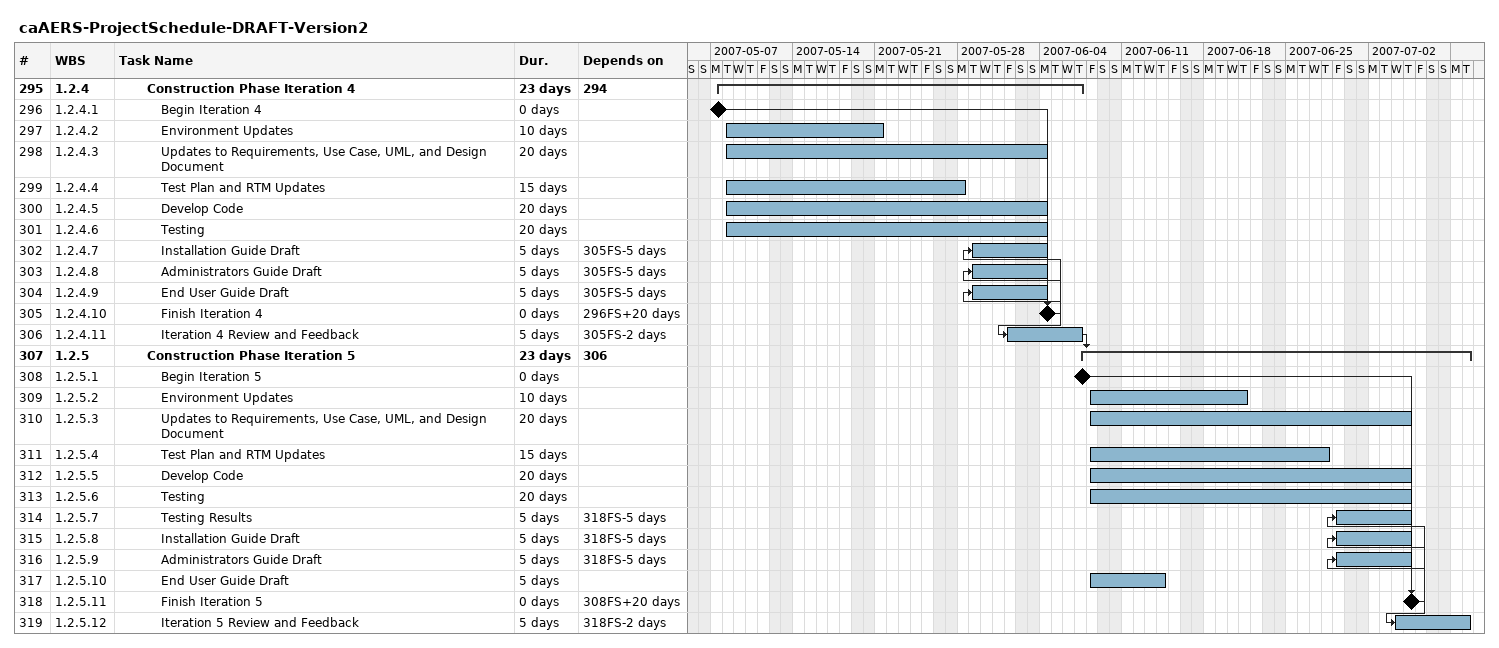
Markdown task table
caAERS-ProjectSchedule-DRAFT-Version2

| ID | WBS | Task | Duration | Start | Finish | Predecessors |
|---|---|---|---|---|---|---|
| 295 | 1.2.4 | **Construction Phase Iteration 4** | 23d | 2007-05-07 | 2007-06-07 | 294 |
| 296 | 1.2.4.1 | Begin Iteration 4 | 0d | 2007-05-07 | 2007-05-07 |  |
| 297 | 1.2.4.2 | Environment Updates | 10d | 2007-05-08 | 2007-05-21 |  |
| 298 | 1.2.4.3 | Updates to Requirements, Use Case, UML, and Design Document | 20d | 2007-05-08 | 2007-06-04 |  |
| 299 | 1.2.4.4 | Test Plan and RTM Updates | 15d | 2007-05-08 | 2007-05-28 |  |
| 300 | 1.2.4.5 | Develop Code | 20d | 2007-05-08 | 2007-06-04 |  |
| 301 | 1.2.4.6 | Testing | 20d | 2007-05-08 | 2007-06-04 |  |
| 302 | 1.2.4.7 | Installation Guide Draft | 5d | 2007-05-29 | 2007-06-04 | 305FS-5d |
| 303 | 1.2.4.8 | Administrators Guide Draft | 5d | 2007-05-29 | 2007-06-04 | 305FS-5d |
| 304 | 1.2.4.9 | End User Guide Draft | 5d | 2007-05-29 | 2007-06-04 | 305FS-5d |
| 305 | 1.2.4.10 | Finish Iteration 4 | 0d | 2007-06-04 | 2007-06-04 | 296FS+20d |
| 306 | 1.2.4.11 | Iteration 4 Review and Feedback | 5d | 2007-06-01 | 2007-06-07 | 305FS-2d |
| 307 | 1.2.5 | **Construction Phase Iteration 5** | 23d | 2007-06-07 | 2007-07-10 | 306 |
| 308 | 1.2.5.1 | Begin Iteration 5 | 0d | 2007-06-07 | 2007-06-07 |  |
| 309 | 1.2.5.2 | Environment Updates | 10d | 2007-06-08 | 2007-06-21 |  |
| 310 | 1.2.5.3 | Updates to Requirements, Use Case, UML, and Design Document | 20d | 2007-06-08 | 2007-07-05 |  |
| 311 | 1.2.5.4 | Test Plan and RTM Updates | 15d | 2007-06-08 | 2007-06-28 |  |
| 312 | 1.2.5.5 | Develop Code | 20d | 2007-06-08 | 2007-07-05 |  |
| 313 | 1.2.5.6 | Testing | 20d | 2007-06-08 | 2007-07-05 |  |
| 314 | 1.2.5.7 | Testing Results | 5d | 2007-06-29 | 2007-07-05 | 318FS-5d |
| 315 | 1.2.5.8 | Installation Guide Draft | 5d | 2007-06-29 | 2007-07-05 | 318FS-5d |
| 316 | 1.2.5.9 | Administrators Guide Draft | 5d | 2007-06-29 | 2007-07-05 | 318FS-5d |
| 317 | 1.2.5.10 | End User Guide Draft | 5d | 2007-06-08 | 2007-06-14 |  |
| 318 | 1.2.5.11 | Finish Iteration 5 | 0d | 2007-07-05 | 2007-07-05 | 308FS+20d |
| 319 | 1.2.5.12 | Iteration 5 Review and Feedback | 5d | 2007-07-04 | 2007-07-10 | 318FS-2d |
